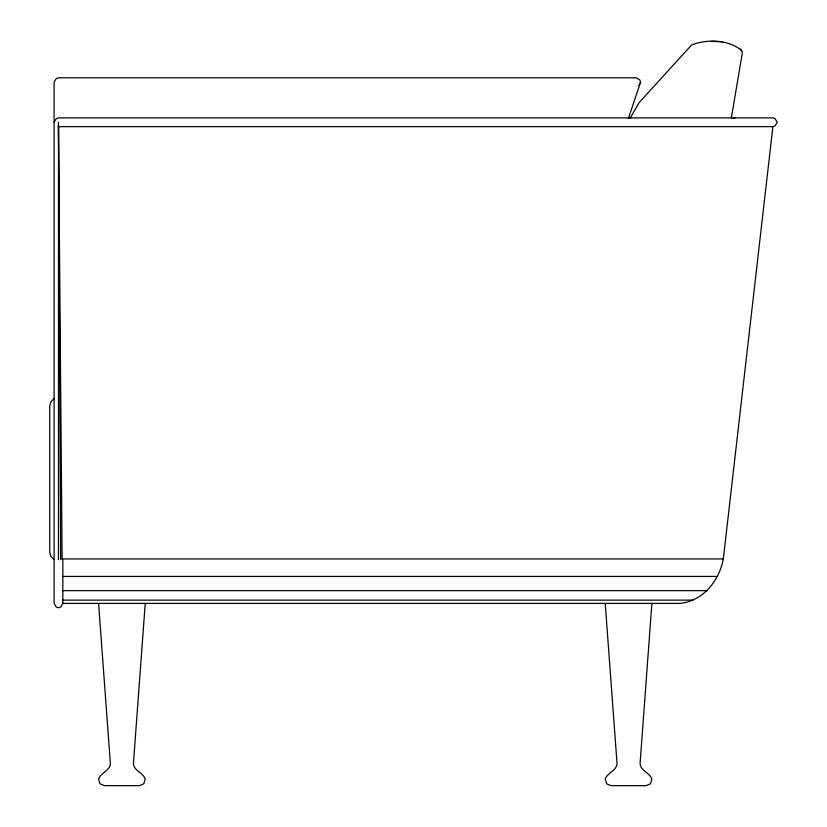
<?xml version="1.0" encoding="UTF-8"?>
<svg xmlns="http://www.w3.org/2000/svg" width="827" height="827" viewBox="0 0 827 827"><rect width="100%" height="100%" fill="white"/><g stroke="black" fill="none" stroke-linecap="round" stroke-linejoin="round"><path stroke-width="1.24" d="M145.232 603.4L133.571 761.595C132.072 770.588 143.04 772.118 145.232 779.086L143.774 783.831L139.401 785.65L104.409 785.65L100.036 783.831L98.578 779.086C100.77 772.118 111.738 770.588 110.239 761.595L98.578 603.4M651.883 603.4L640.212 761.595C638.723 770.588 649.681 772.118 651.883 779.086L650.425 783.831L646.052 785.65L611.06 785.65L606.687 783.831L605.23 779.086C607.421 772.118 618.389 770.588 616.89 761.595L605.23 603.4M628.324 118.623L640.584 82.173L639.85 79.992L636.211 77.8L58.479 77.8L56.298 78.524L54.106 82.173L54.106 603.4L56.298 607.049L58.479 607.773L60.671 607.049L62.852 603.4L679.949 603.4C703.095 601.022 719.221 580.812 723.325 558.938L772.894 126.645L775.075 125.911L777.266 122.272L775.075 118.623L772.894 117.899L58.479 117.899L56.298 118.623L54.106 122.272M731.337 117.899L742.274 53.383L741.912 50.829C729.435 39.551 706.63 38.859 691.61 44.999L639.126 102.589L630.102 118.261M638.826 85.594L640.584 82.173M54.106 398.552L50.829 401.839L49.734 406.212L49.734 552.012L50.829 556.385L54.106 559.662M732.794 118.623L734.986 117.899M58.479 126.645L772.894 126.645M723.325 558.938L62.852 558.938L62.852 603.4M62.852 576.429L717.485 576.429M62.852 590.643L707.643 590.643M62.852 600.123L693.067 600.123M711.654 41.35L722.591 41.712M740.454 49L741.55 50.829M58.479 125.911L62.128 559.3M58.479 124.453L60.671 559.662M58.479 122.272L58.479 559.662"/></g></svg>
